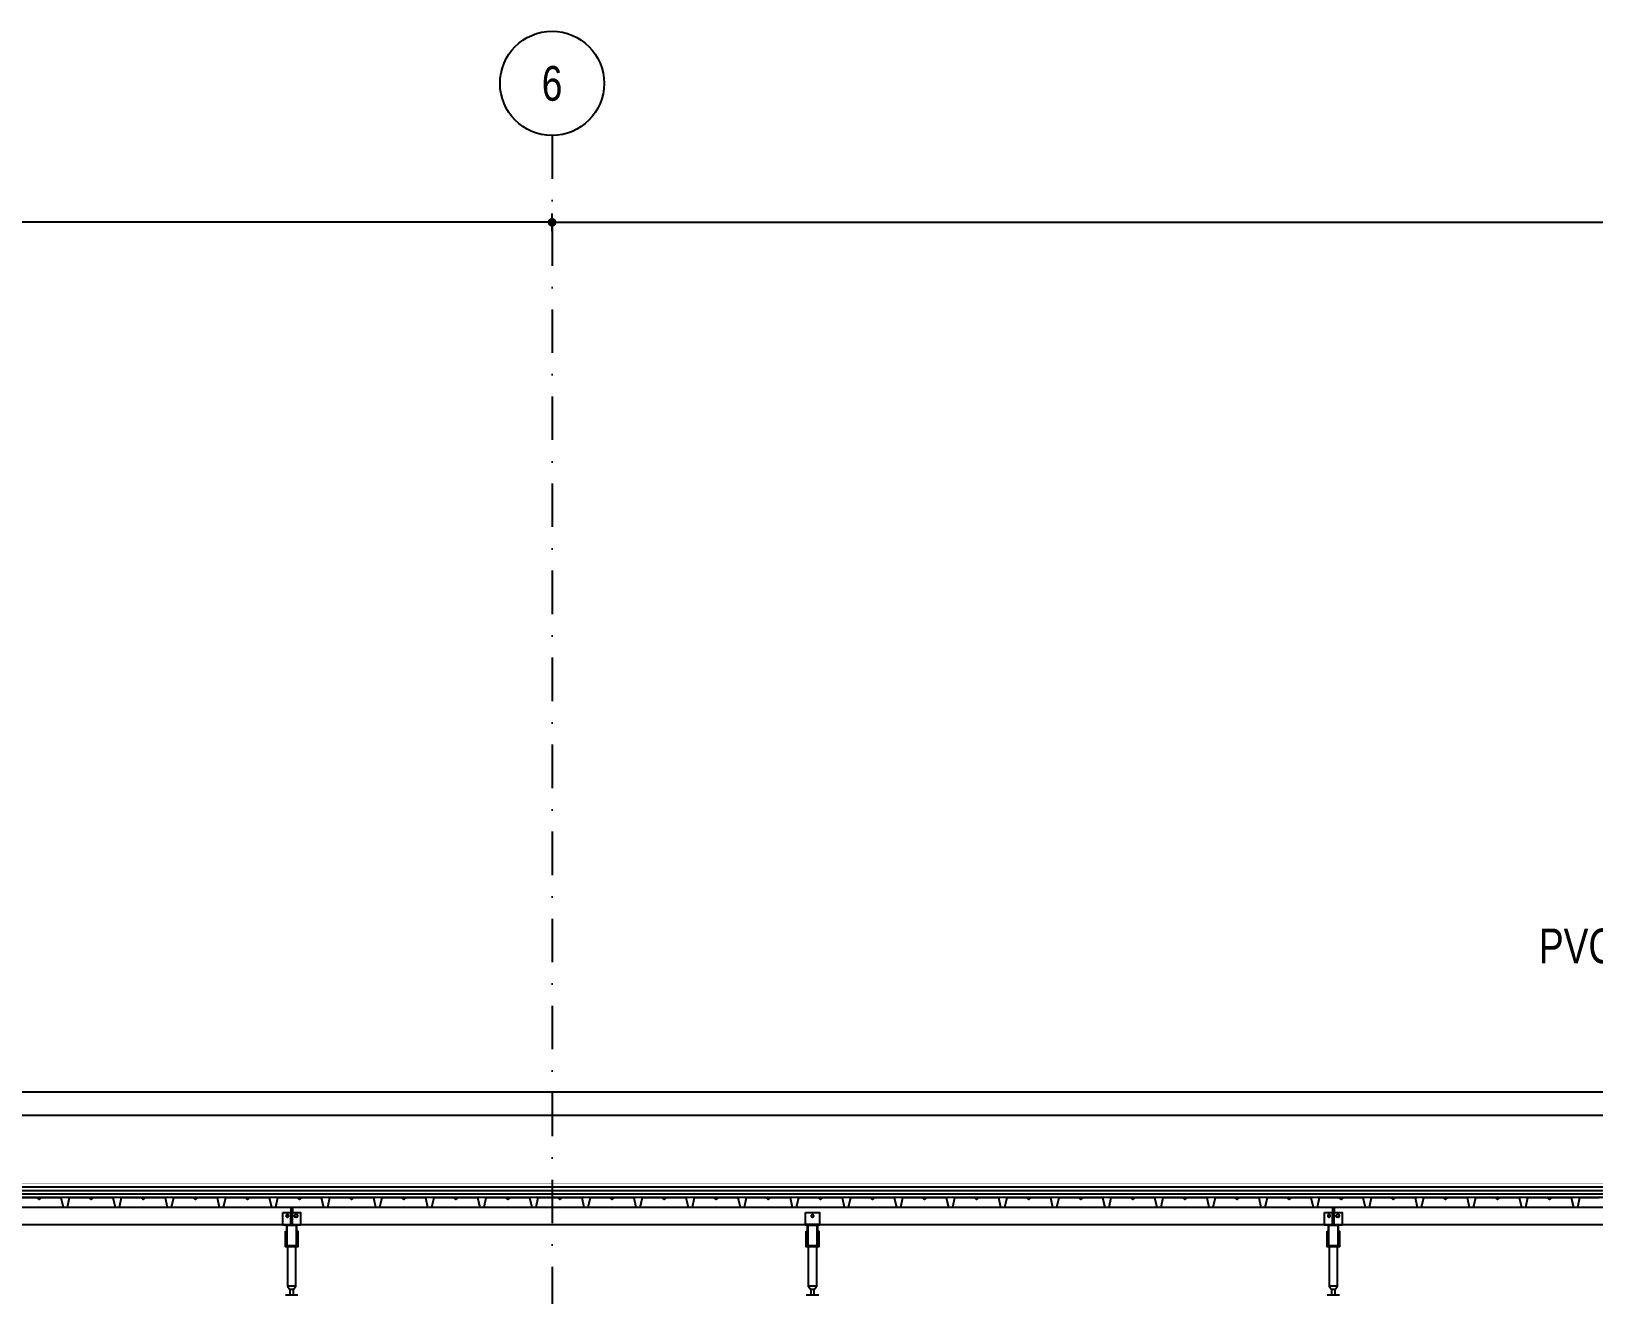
# Model space of a CAD drawing. Header units: centimetres. Extents: x 77182 to 116086, y 20619 to 33555.
# Drawn here: x 100965 to 101865, y 22731 to 23458 of the extents above; entities that cross this region are included whole.
import ezdxf
from ezdxf import colors
from ezdxf.entities.mleader import LeaderData, LeaderLine
from ezdxf.enums import TextEntityAlignment as Align
from ezdxf.math import Vec2, Vec3

# ---------------------------------------------------------------- set-up
doc = ezdxf.new("R2010")
doc.units = ezdxf.units.CM
doc.header["$LTSCALE"] = 100
doc.linetypes.add('DASHDOT2', pattern=[0.5, 0.25, -0.125, 0, -0.125])
doc.linetypes.add('HIDDEN', pattern=[9.525, 6.35, -3.175])
for name, color, linetype in [('A-ANNO-DIMS', 187, 'Continuous'), ('A-ANNO-GRID', 155, 'DASHDOT2'), ('A-ELEV-02', 253, 'Continuous'), ('A-ELEV-04', 250, 'Continuous'), ('A-WALL-INSL', 249, 'Continuous'), ('A-WALL-SNWPNL', 200, 'Continuous'), ('S-STEL', 3, 'Continuous')]:
    doc.layers.add(name, color=color, linetype=linetype)
doc.styles.add('Fields_100', font='act_simplex.shx', dxfattribs={"width": 0.8, "height": 20})
doc.linetypes.add('BATTING', pattern='A,0.00254,-2.54,[134,ltypeshp.shx,S=2.54,R=0,X=-2.54,Y=0],-5.08,[134,ltypeshp.shx,S=2.54,R=180,X=2.54,Y=0],-2.54', length=10.16254)
doc.dimstyles.new('FIELDS_100', dxfattribs={"dimscale": 0, "dimtxt": 20, "dimasz": 5, "dimexe": 5, "dimexo": 5, "dimgap": 5, "dimtad": 0, "dimdec": 0, "dimzin": 0, "dimdsep": 46, "dimtxsty": 'Fields_100', "dimblk": 'DOT', "dimcen": 0.09, "dimclrt": 50, "dimadec": 0, "dimazin": 0, "dimtfac": 1, "dimtdec": 0, "dimtix": 1, "dimtofl": 0, "dimtmove": 1, "dimatfit": 3, "dimfxl": 5, "dimfxlon": 1, "dimtolj": 1, "dimtzin": 0, "dimarcsym": 0})

# ---------------------------------------------------------------- blocks, each defined once
blk = doc.blocks.new('_Dot')
at = {"color": 0, "linetype": 'ByBlock', "lineweight": -2}
blk.add_line((-0.5, 0), (-1, 0), dxfattribs=at)
at = {"color": 0, "linetype": 'ByBlock', "const_width": 0.5}
blk.add_lwpolyline([(-0.25, 0, 1), (0.25, 0, 1)], format="xyb", close=True, dxfattribs=at)
blk = doc.blocks.new('*D15')
at = {"layer": 'A-ANNO-DIMS', "color": 0, "lineweight": -2, "transparency": 16777216}
for p, q in [((99464.7, 23343.48), (99464.7, 23353.48)), ((99469.7, 23348.48), (100333.03, 23348.48)), ((101259.7, 23348.48), (100396.36, 23348.48)), ((101264.7, 23343.48), (101264.7, 23353.48))]:
    blk.add_line(p, q, dxfattribs=at)
at = {"layer": 'DEFPOINTS', "color": 0, "transparency": 16777216}
for p in [(101264.7, 23348.48), (99464.7, 22503.48), (101264.7, 22503.48)]:
    blk.add_point(p, dxfattribs=at)
at = {"layer": 'A-ANNO-DIMS', "color": 0, "lineweight": -2, "transparency": 16777216, "xscale": 5, "yscale": 5, "zscale": 5, "rotation": 180}
blk.add_blockref('_Dot', (99464.7, 23348.48), dxfattribs=at)
at = {"layer": 'A-ANNO-DIMS', "color": 0, "lineweight": -2, "transparency": 16777216, "xscale": 5, "yscale": 5, "zscale": 5}
blk.add_blockref('_Dot', (101264.7, 23348.48), dxfattribs=at)
at = {"layer": 'A-ANNO-DIMS', "color": 50, "transparency": 16777216, "insert": (100364.7, 23348.48), "char_height": 20, "attachment_point": 5, "style": 'Fields_100'}
blk.add_mtext('\\A1;1800', dxfattribs=at)
blk = doc.blocks.new('*D16')
at = {"layer": 'A-ANNO-DIMS', "color": 0, "lineweight": -2, "transparency": 16777216}
for p, q in [((101264.7, 23343.48), (101264.7, 23353.48)), ((101269.7, 23348.48), (102083.03, 23348.48)), ((102959.7, 23348.48), (102146.36, 23348.48)), ((102964.7, 23343.48), (102964.7, 23353.48))]:
    blk.add_line(p, q, dxfattribs=at)
at = {"layer": 'DEFPOINTS', "color": 0, "transparency": 16777216}
for p in [(102964.7, 23348.48), (101264.7, 22503.48), (102964.7, 22503.48)]:
    blk.add_point(p, dxfattribs=at)
at = {"layer": 'A-ANNO-DIMS', "color": 0, "lineweight": -2, "transparency": 16777216, "xscale": 5, "yscale": 5, "zscale": 5, "rotation": 180}
blk.add_blockref('_Dot', (101264.7, 23348.48), dxfattribs=at)
at = {"layer": 'A-ANNO-DIMS', "color": 0, "lineweight": -2, "transparency": 16777216, "xscale": 5, "yscale": 5, "zscale": 5}
blk.add_blockref('_Dot', (102964.7, 23348.48), dxfattribs=at)
at = {"layer": 'A-ANNO-DIMS', "color": 50, "transparency": 16777216, "insert": (102114.7, 23348.48), "char_height": 20, "attachment_point": 5, "style": 'Fields_100'}
blk.add_mtext('\\A1;1700', dxfattribs=at)

msp = doc.modelspace()

# ---------------------------------------------------------------- linework, layer by layer
at = {"layer": 'A-ANNO-GRID'}
msp.add_lwpolyline([(101264.7, 23398.48), (101264.7, 21665.39)], dxfattribs=at)
at = {"layer": 'A-ANNO-GRID', "linetype": 'Continuous', "ltscale": 10}
msp.add_circle((101264.7, 23428.48), 30, dxfattribs=at)
at = {"layer": 'A-ELEV-02'}
for points in [[(94012.2, 22781.49), (103009.7, 22781.49)], [(101114.2, 22781.49), (101114.2, 22778.49)], [(101115.2, 22781.49), (101115.2, 22778.49)], [(101714.2, 22781.49), (101714.2, 22778.49)], [(101715.2, 22781.49), (101715.2, 22778.49)], [(94012.2, 22771.49), (103009.7, 22771.49)], [(101109.7, 22771.49), (101119.7, 22771.49)], [(101116.9, 22777.19), (101116.88, 22777.19), (101116.87, 22777.19), (101116.85, 22777.18), (101116.83, 22777.18), (101116.82, 22777.18), (101116.8, 22777.18), (101116.79, 22777.18), (101116.77, 22777.17), (101116.75, 22777.17), (101116.74, 22777.17), (101116.72, 22777.16), (101116.7, 22777.16), (101116.69, 22777.15), (101116.67, 22777.15), (101116.66, 22777.14), (101116.64, 22777.14), (101116.62, 22777.13), (101116.61, 22777.12), (101116.59, 22777.12), (101116.58, 22777.11), (101116.56, 22777.1), (101116.54, 22777.09), (101116.53, 22777.08), (101116.51, 22777.07), (101116.5, 22777.06), (101116.48, 22777.05), (101116.47, 22777.04), (101116.46, 22777.03), (101116.44, 22777.02), (101116.43, 22777.01), (101116.42, 22776.99), (101116.4, 22776.98), (101116.39, 22776.97), (101116.38, 22776.96), (101116.37, 22776.94), (101116.35, 22776.93), (101116.34, 22776.91), (101116.33, 22776.9), (101116.32, 22776.88), (101116.31, 22776.87), (101116.3, 22776.85), (101116.29, 22776.84), (101116.28, 22776.82), (101116.28, 22776.81), (101116.27, 22776.79), (101116.26, 22776.78), (101116.25, 22776.76), (101116.25, 22776.74), (101116.24, 22776.73), (101116.23, 22776.71), (101116.23, 22776.7), (101116.22, 22776.68), (101116.22, 22776.66), (101116.22, 22776.65), (101116.21, 22776.63), (101116.21, 22776.61), (101116.21, 22776.6), (101116.2, 22776.58), (101116.2, 22776.57), (101116.2, 22776.55), (101116.2, 22776.53), (101116.2, 22776.52), (101116.2, 22776.5), (101116.2, 22776.49), (101116.2, 22776.47), (101116.2, 22776.46), (101116.2, 22776.44), (101116.2, 22776.42), (101116.2, 22776.41), (101116.2, 22776.39), (101116.21, 22776.38), (101116.21, 22776.36), (101116.21, 22776.34), (101116.22, 22776.33), (101116.22, 22776.31), (101116.22, 22776.29), (101116.23, 22776.28), (101116.23, 22776.26), (101116.24, 22776.25), (101116.25, 22776.23), (101116.25, 22776.21), (101116.26, 22776.2), (101116.27, 22776.18), (101116.28, 22776.16), (101116.28, 22776.15), (101116.29, 22776.13), (101116.3, 22776.12), (101116.31, 22776.1), (101116.32, 22776.09), (101116.33, 22776.07), (101116.34, 22776.06), (101116.35, 22776.05), (101116.37, 22776.03), (101116.38, 22776.02), (101116.39, 22776), (101116.4, 22775.99), (101116.42, 22775.98), (101116.43, 22775.97), (101116.44, 22775.95), (101116.46, 22775.94), (101116.47, 22775.93), (101116.48, 22775.92), (101116.5, 22775.91), (101116.51, 22775.9), (101116.53, 22775.89), (101116.54, 22775.88), (101116.56, 22775.87), (101116.58, 22775.86), (101116.59, 22775.86), (101116.61, 22775.85), (101116.62, 22775.84), (101116.64, 22775.84), (101116.66, 22775.83), (101116.67, 22775.82), (101116.69, 22775.82), (101116.7, 22775.81), (101116.72, 22775.81), (101116.74, 22775.81), (101116.75, 22775.8), (101116.77, 22775.8), (101116.79, 22775.8), (101116.8, 22775.79), (101116.82, 22775.79), (101116.83, 22775.79), (101116.85, 22775.79), (101116.87, 22775.79), (101116.88, 22775.79), (101116.9, 22775.79)], [(101117.5, 22777.19), (101116.9, 22777.19)], [(101117.5, 22775.79), (101116.9, 22775.79)], [(101117.5, 22775.79), (101117.51, 22775.79), (101117.53, 22775.79), (101117.54, 22775.79), (101117.56, 22775.79), (101117.58, 22775.79), (101117.59, 22775.79), (101117.61, 22775.8), (101117.62, 22775.8), (101117.64, 22775.8), (101117.66, 22775.81), (101117.67, 22775.81), (101117.69, 22775.81), (101117.71, 22775.82), (101117.72, 22775.82), (101117.74, 22775.83), (101117.76, 22775.84), (101117.77, 22775.84), (101117.79, 22775.85), (101117.8, 22775.86), (101117.82, 22775.86), (101117.83, 22775.87), (101117.85, 22775.88), (101117.87, 22775.89), (101117.88, 22775.9), (101117.9, 22775.91), (101117.91, 22775.92), (101117.92, 22775.93), (101117.94, 22775.94), (101117.95, 22775.95), (101117.97, 22775.97), (101117.98, 22775.98), (101117.99, 22775.99), (101118.01, 22776), (101118.02, 22776.02), (101118.03, 22776.03), (101118.04, 22776.05), (101118.05, 22776.06), (101118.06, 22776.07), (101118.07, 22776.09), (101118.08, 22776.1), (101118.09, 22776.12), (101118.1, 22776.13), (101118.11, 22776.15), (101118.12, 22776.16), (101118.13, 22776.18), (101118.13, 22776.2), (101118.14, 22776.21), (101118.15, 22776.23), (101118.15, 22776.25), (101118.16, 22776.26), (101118.17, 22776.28), (101118.17, 22776.29), (101118.17, 22776.31), (101118.18, 22776.33), (101118.18, 22776.34), (101118.19, 22776.36), (101118.19, 22776.38), (101118.19, 22776.39), (101118.19, 22776.41), (101118.19, 22776.42), (101118.2, 22776.44), (101118.2, 22776.46), (101118.2, 22776.47), (101118.2, 22776.49), (101118.2, 22776.5), (101118.2, 22776.52), (101118.2, 22776.53), (101118.19, 22776.55), (101118.19, 22776.57), (101118.19, 22776.58), (101118.19, 22776.6), (101118.19, 22776.61), (101118.18, 22776.63), (101118.18, 22776.65), (101118.17, 22776.66), (101118.17, 22776.68), (101118.17, 22776.7), (101118.16, 22776.71), (101118.15, 22776.73), (101118.15, 22776.74), (101118.14, 22776.76), (101118.13, 22776.78), (101118.13, 22776.79), (101118.12, 22776.81), (101118.11, 22776.82), (101118.1, 22776.84), (101118.09, 22776.85), (101118.08, 22776.87), (101118.07, 22776.88), (101118.06, 22776.9), (101118.05, 22776.91), (101118.04, 22776.93), (101118.03, 22776.94), (101118.02, 22776.96), (101118.01, 22776.97), (101117.99, 22776.98), (101117.98, 22776.99), (101117.97, 22777.01), (101117.95, 22777.02), (101117.94, 22777.03), (101117.92, 22777.04), (101117.91, 22777.05), (101117.9, 22777.06), (101117.88, 22777.07), (101117.87, 22777.08), (101117.85, 22777.09), (101117.83, 22777.1), (101117.82, 22777.11), (101117.8, 22777.12), (101117.79, 22777.12), (101117.77, 22777.13), (101117.76, 22777.14), (101117.74, 22777.14), (101117.72, 22777.15), (101117.71, 22777.15), (101117.69, 22777.16), (101117.67, 22777.16), (101117.66, 22777.17), (101117.64, 22777.17), (101117.62, 22777.17), (101117.61, 22777.18), (101117.59, 22777.18), (101117.58, 22777.18), (101117.56, 22777.18), (101117.54, 22777.18), (101117.53, 22777.19), (101117.51, 22777.19), (101117.5, 22777.19)], [(101418.7, 22771.49), (101410.7, 22771.49)], [(101709.7, 22771.49), (101719.7, 22771.49)], [(101716.9, 22777.19), (101716.88, 22777.19), (101716.87, 22777.19), (101716.85, 22777.18), (101716.83, 22777.18), (101716.82, 22777.18), (101716.8, 22777.18), (101716.79, 22777.18), (101716.77, 22777.17), (101716.75, 22777.17), (101716.74, 22777.17), (101716.72, 22777.16), (101716.7, 22777.16), (101716.69, 22777.15), (101716.67, 22777.15), (101716.66, 22777.14), (101716.64, 22777.14), (101716.62, 22777.13), (101716.61, 22777.12), (101716.59, 22777.12), (101716.58, 22777.11), (101716.56, 22777.1), (101716.54, 22777.09), (101716.53, 22777.08), (101716.51, 22777.07), (101716.5, 22777.06), (101716.48, 22777.05), (101716.47, 22777.04), (101716.46, 22777.03), (101716.44, 22777.02), (101716.43, 22777.01), (101716.42, 22776.99), (101716.4, 22776.98), (101716.39, 22776.97), (101716.38, 22776.96), (101716.37, 22776.94), (101716.35, 22776.93), (101716.34, 22776.91), (101716.33, 22776.9), (101716.32, 22776.88), (101716.31, 22776.87), (101716.3, 22776.85), (101716.29, 22776.84), (101716.28, 22776.82), (101716.28, 22776.81), (101716.27, 22776.79), (101716.26, 22776.78), (101716.25, 22776.76), (101716.25, 22776.74), (101716.24, 22776.73), (101716.23, 22776.71), (101716.23, 22776.7), (101716.22, 22776.68), (101716.22, 22776.66), (101716.22, 22776.65), (101716.21, 22776.63), (101716.21, 22776.61), (101716.21, 22776.6), (101716.2, 22776.58), (101716.2, 22776.57), (101716.2, 22776.55), (101716.2, 22776.53), (101716.2, 22776.52), (101716.2, 22776.5), (101716.2, 22776.49), (101716.2, 22776.47), (101716.2, 22776.46), (101716.2, 22776.44), (101716.2, 22776.42), (101716.2, 22776.41), (101716.2, 22776.39), (101716.21, 22776.38), (101716.21, 22776.36), (101716.21, 22776.34), (101716.22, 22776.33), (101716.22, 22776.31), (101716.22, 22776.29), (101716.23, 22776.28), (101716.23, 22776.26), (101716.24, 22776.25), (101716.25, 22776.23), (101716.25, 22776.21), (101716.26, 22776.2), (101716.27, 22776.18), (101716.28, 22776.16), (101716.28, 22776.15), (101716.29, 22776.13), (101716.3, 22776.12), (101716.31, 22776.1), (101716.32, 22776.09), (101716.33, 22776.07), (101716.34, 22776.06), (101716.35, 22776.05), (101716.37, 22776.03), (101716.38, 22776.02), (101716.39, 22776), (101716.4, 22775.99), (101716.42, 22775.98), (101716.43, 22775.97), (101716.44, 22775.95), (101716.46, 22775.94), (101716.47, 22775.93), (101716.48, 22775.92), (101716.5, 22775.91), (101716.51, 22775.9), (101716.53, 22775.89), (101716.54, 22775.88), (101716.56, 22775.87), (101716.58, 22775.86), (101716.59, 22775.86), (101716.61, 22775.85), (101716.62, 22775.84), (101716.64, 22775.84), (101716.66, 22775.83), (101716.67, 22775.82), (101716.69, 22775.82), (101716.7, 22775.81), (101716.72, 22775.81), (101716.74, 22775.81), (101716.75, 22775.8), (101716.77, 22775.8), (101716.79, 22775.8), (101716.8, 22775.79), (101716.82, 22775.79), (101716.83, 22775.79), (101716.85, 22775.79), (101716.87, 22775.79), (101716.88, 22775.79), (101716.9, 22775.79)], [(101717.5, 22777.19), (101716.9, 22777.19)], [(101717.5, 22775.79), (101716.9, 22775.79)], [(101717.5, 22775.79), (101717.51, 22775.79), (101717.53, 22775.79), (101717.54, 22775.79), (101717.56, 22775.79), (101717.58, 22775.79), (101717.59, 22775.79), (101717.61, 22775.8), (101717.62, 22775.8), (101717.64, 22775.8), (101717.66, 22775.81), (101717.67, 22775.81), (101717.69, 22775.81), (101717.71, 22775.82), (101717.72, 22775.82), (101717.74, 22775.83), (101717.76, 22775.84), (101717.77, 22775.84), (101717.79, 22775.85), (101717.8, 22775.86), (101717.82, 22775.86), (101717.83, 22775.87), (101717.85, 22775.88), (101717.87, 22775.89), (101717.88, 22775.9), (101717.9, 22775.91), (101717.91, 22775.92), (101717.92, 22775.93), (101717.94, 22775.94), (101717.95, 22775.95), (101717.97, 22775.97), (101717.98, 22775.98), (101717.99, 22775.99), (101718.01, 22776), (101718.02, 22776.02), (101718.03, 22776.03), (101718.04, 22776.05), (101718.05, 22776.06), (101718.06, 22776.07), (101718.07, 22776.09), (101718.08, 22776.1), (101718.09, 22776.12), (101718.1, 22776.13), (101718.11, 22776.15), (101718.12, 22776.16), (101718.13, 22776.18), (101718.13, 22776.2), (101718.14, 22776.21), (101718.15, 22776.23), (101718.15, 22776.25), (101718.16, 22776.26), (101718.17, 22776.28), (101718.17, 22776.29), (101718.17, 22776.31), (101718.18, 22776.33), (101718.18, 22776.34), (101718.19, 22776.36), (101718.19, 22776.38), (101718.19, 22776.39), (101718.19, 22776.41), (101718.19, 22776.42), (101718.2, 22776.44), (101718.2, 22776.46), (101718.2, 22776.47), (101718.2, 22776.49), (101718.2, 22776.5), (101718.2, 22776.52), (101718.2, 22776.53), (101718.19, 22776.55), (101718.19, 22776.57), (101718.19, 22776.58), (101718.19, 22776.6), (101718.19, 22776.61), (101718.18, 22776.63), (101718.18, 22776.65), (101718.17, 22776.66), (101718.17, 22776.68), (101718.17, 22776.7), (101718.16, 22776.71), (101718.15, 22776.73), (101718.15, 22776.74), (101718.14, 22776.76), (101718.13, 22776.78), (101718.13, 22776.79), (101718.12, 22776.81), (101718.11, 22776.82), (101718.1, 22776.84), (101718.09, 22776.85), (101718.08, 22776.87), (101718.07, 22776.88), (101718.06, 22776.9), (101718.05, 22776.91), (101718.04, 22776.93), (101718.03, 22776.94), (101718.02, 22776.96), (101718.01, 22776.97), (101717.99, 22776.98), (101717.98, 22776.99), (101717.97, 22777.01), (101717.95, 22777.02), (101717.94, 22777.03), (101717.92, 22777.04), (101717.91, 22777.05), (101717.9, 22777.06), (101717.88, 22777.07), (101717.87, 22777.08), (101717.85, 22777.09), (101717.83, 22777.1), (101717.82, 22777.11), (101717.8, 22777.12), (101717.79, 22777.12), (101717.77, 22777.13), (101717.76, 22777.14), (101717.74, 22777.14), (101717.72, 22777.15), (101717.71, 22777.15), (101717.69, 22777.16), (101717.67, 22777.16), (101717.66, 22777.17), (101717.64, 22777.17), (101717.62, 22777.17), (101717.61, 22777.18), (101717.59, 22777.18), (101717.58, 22777.18), (101717.56, 22777.18), (101717.54, 22777.18), (101717.53, 22777.19), (101717.51, 22777.19), (101717.5, 22777.19)], [(101111.1, 22765.89), (101111.6, 22765.89)], [(101111.1, 22764.49), (101111.6, 22764.49)], [(101117.8, 22765.89), (101118.3, 22765.89)], [(101117.8, 22764.49), (101118.3, 22764.49)], [(101411.1, 22765.89), (101411.6, 22765.89)], [(101411.1, 22764.49), (101411.6, 22764.49)], [(101417.8, 22765.89), (101418.3, 22765.89)], [(101417.8, 22764.49), (101418.3, 22764.49)], [(101711.1, 22765.89), (101711.6, 22765.89)], [(101711.1, 22764.49), (101711.6, 22764.49)], [(101717.8, 22765.89), (101718.3, 22765.89)], [(101717.8, 22764.49), (101718.3, 22764.49)], [(101112.28, 22758.69), (101112.28, 22736.09), (101113.7, 22734.09), (101113.7, 22731.09)], [(101115.7, 22731.09), (101115.7, 22734.09), (101117.11, 22736.09), (101117.11, 22758.69)], [(101412.28, 22758.69), (101412.28, 22736.09), (101413.7, 22734.09), (101413.7, 22731.09)], [(101415.7, 22731.09), (101415.7, 22734.09), (101417.11, 22736.09), (101417.11, 22758.69)], [(101712.28, 22758.69), (101712.28, 22736.09), (101713.7, 22734.09), (101713.7, 22731.09)], [(101715.7, 22731.09), (101715.7, 22734.09), (101717.11, 22736.09), (101717.11, 22758.69)], [(101117.11, 22736.09), (101112.28, 22736.09)], [(101115.7, 22734.09), (101113.7, 22734.09)], [(101417.11, 22736.09), (101412.28, 22736.09)], [(101415.7, 22734.09), (101413.7, 22734.09)], [(101717.11, 22736.09), (101712.28, 22736.09)], [(101715.7, 22734.09), (101713.7, 22734.09)], [(101111.1, 22731.09), (101118.3, 22731.09)], [(101411.1, 22731.09), (101418.3, 22731.09)], [(101711.1, 22731.09), (101718.3, 22731.09)]]:
    msp.add_lwpolyline(points, dxfattribs=at)
for points in [[(101109.7, 22778.49), (101119.7, 22778.49), (101119.7, 22771.19), (101109.7, 22771.19)], [(101112.9, 22776.49), (101112.9, 22776.5), (101112.9, 22776.52), (101112.9, 22776.53), (101112.89, 22776.55), (101112.89, 22776.57), (101112.89, 22776.58), (101112.89, 22776.6), (101112.89, 22776.61), (101112.88, 22776.63), (101112.88, 22776.65), (101112.87, 22776.66), (101112.87, 22776.68), (101112.87, 22776.7), (101112.86, 22776.71), (101112.85, 22776.73), (101112.85, 22776.74), (101112.84, 22776.76), (101112.83, 22776.78), (101112.83, 22776.79), (101112.82, 22776.81), (101112.81, 22776.82), (101112.8, 22776.84), (101112.79, 22776.85), (101112.78, 22776.87), (101112.77, 22776.88), (101112.76, 22776.9), (101112.75, 22776.91), (101112.74, 22776.93), (101112.73, 22776.94), (101112.72, 22776.96), (101112.71, 22776.97), (101112.69, 22776.98), (101112.68, 22776.99), (101112.67, 22777.01), (101112.65, 22777.02), (101112.64, 22777.03), (101112.62, 22777.04), (101112.61, 22777.05), (101112.6, 22777.06), (101112.58, 22777.07), (101112.57, 22777.08), (101112.55, 22777.09), (101112.53, 22777.1), (101112.52, 22777.11), (101112.5, 22777.12), (101112.49, 22777.12), (101112.47, 22777.13), (101112.46, 22777.14), (101112.44, 22777.14), (101112.42, 22777.15), (101112.41, 22777.15), (101112.39, 22777.16), (101112.37, 22777.16), (101112.36, 22777.17), (101112.34, 22777.17), (101112.32, 22777.17), (101112.31, 22777.18), (101112.29, 22777.18), (101112.28, 22777.18), (101112.26, 22777.18), (101112.24, 22777.18), (101112.23, 22777.19), (101112.21, 22777.19), (101112.2, 22777.19), (101112.18, 22777.19), (101112.17, 22777.19), (101112.15, 22777.18), (101112.13, 22777.18), (101112.12, 22777.18), (101112.1, 22777.18), (101112.09, 22777.18), (101112.07, 22777.17), (101112.05, 22777.17), (101112.04, 22777.17), (101112.02, 22777.16), (101112, 22777.16), (101111.99, 22777.15), (101111.97, 22777.15), (101111.96, 22777.14), (101111.94, 22777.14), (101111.92, 22777.13), (101111.91, 22777.12), (101111.89, 22777.12), (101111.88, 22777.11), (101111.86, 22777.1), (101111.84, 22777.09), (101111.83, 22777.08), (101111.81, 22777.07), (101111.8, 22777.06), (101111.78, 22777.05), (101111.77, 22777.04), (101111.76, 22777.03), (101111.74, 22777.02), (101111.73, 22777.01), (101111.72, 22776.99), (101111.7, 22776.98), (101111.69, 22776.97), (101111.68, 22776.96), (101111.67, 22776.94), (101111.65, 22776.93), (101111.64, 22776.91), (101111.63, 22776.9), (101111.62, 22776.88), (101111.61, 22776.87), (101111.6, 22776.85), (101111.59, 22776.84), (101111.58, 22776.82), (101111.58, 22776.81), (101111.57, 22776.79), (101111.56, 22776.78), (101111.55, 22776.76), (101111.55, 22776.74), (101111.54, 22776.73), (101111.53, 22776.71), (101111.53, 22776.7), (101111.52, 22776.68), (101111.52, 22776.66), (101111.52, 22776.65), (101111.51, 22776.63), (101111.51, 22776.61), (101111.51, 22776.6), (101111.5, 22776.58), (101111.5, 22776.57), (101111.5, 22776.55), (101111.5, 22776.53), (101111.5, 22776.52), (101111.5, 22776.5), (101111.5, 22776.49), (101111.5, 22776.47), (101111.5, 22776.46), (101111.5, 22776.44), (101111.5, 22776.42), (101111.5, 22776.41), (101111.5, 22776.39), (101111.51, 22776.38), (101111.51, 22776.36), (101111.51, 22776.34), (101111.52, 22776.33), (101111.52, 22776.31), (101111.52, 22776.29), (101111.53, 22776.28), (101111.53, 22776.26), (101111.54, 22776.25), (101111.55, 22776.23), (101111.55, 22776.21), (101111.56, 22776.2), (101111.57, 22776.18), (101111.58, 22776.16), (101111.58, 22776.15), (101111.59, 22776.13), (101111.6, 22776.12), (101111.61, 22776.1), (101111.62, 22776.09), (101111.63, 22776.07), (101111.64, 22776.06), (101111.65, 22776.05), (101111.67, 22776.03), (101111.68, 22776.02), (101111.69, 22776), (101111.7, 22775.99), (101111.72, 22775.98), (101111.73, 22775.97), (101111.74, 22775.95), (101111.76, 22775.94), (101111.77, 22775.93), (101111.78, 22775.92), (101111.8, 22775.91), (101111.81, 22775.9), (101111.83, 22775.89), (101111.84, 22775.88), (101111.86, 22775.87), (101111.88, 22775.86), (101111.89, 22775.86), (101111.91, 22775.85), (101111.92, 22775.84), (101111.94, 22775.84), (101111.96, 22775.83), (101111.97, 22775.82), (101111.99, 22775.82), (101112, 22775.81), (101112.02, 22775.81), (101112.04, 22775.81), (101112.05, 22775.8), (101112.07, 22775.8), (101112.09, 22775.8), (101112.1, 22775.79), (101112.12, 22775.79), (101112.13, 22775.79), (101112.15, 22775.79), (101112.17, 22775.79), (101112.18, 22775.79), (101112.2, 22775.79), (101112.21, 22775.79), (101112.23, 22775.79), (101112.24, 22775.79), (101112.26, 22775.79), (101112.28, 22775.79), (101112.29, 22775.79), (101112.31, 22775.8), (101112.32, 22775.8), (101112.34, 22775.8), (101112.36, 22775.81), (101112.37, 22775.81), (101112.39, 22775.81), (101112.41, 22775.82), (101112.42, 22775.82), (101112.44, 22775.83), (101112.46, 22775.84), (101112.47, 22775.84), (101112.49, 22775.85), (101112.5, 22775.86), (101112.52, 22775.86), (101112.53, 22775.87), (101112.55, 22775.88), (101112.57, 22775.89), (101112.58, 22775.9), (101112.6, 22775.91), (101112.61, 22775.92), (101112.62, 22775.93), (101112.64, 22775.94), (101112.65, 22775.95), (101112.67, 22775.97), (101112.68, 22775.98), (101112.69, 22775.99), (101112.71, 22776), (101112.72, 22776.02), (101112.73, 22776.03), (101112.74, 22776.05), (101112.75, 22776.06), (101112.76, 22776.07), (101112.77, 22776.09), (101112.78, 22776.1), (101112.79, 22776.12), (101112.8, 22776.13), (101112.81, 22776.15), (101112.82, 22776.16), (101112.83, 22776.18), (101112.83, 22776.2), (101112.84, 22776.21), (101112.85, 22776.23), (101112.85, 22776.25), (101112.86, 22776.26), (101112.87, 22776.28), (101112.87, 22776.29), (101112.87, 22776.31), (101112.88, 22776.33), (101112.88, 22776.34), (101112.89, 22776.36), (101112.89, 22776.38), (101112.89, 22776.39), (101112.89, 22776.41), (101112.89, 22776.42), (101112.9, 22776.44), (101112.9, 22776.46), (101112.9, 22776.47)], [(101410.7, 22778.49), (101418.7, 22778.49), (101418.7, 22771.19), (101410.7, 22771.19)], [(101415.4, 22776.49), (101415.4, 22776.5), (101415.4, 22776.52), (101415.4, 22776.53), (101415.39, 22776.55), (101415.39, 22776.57), (101415.39, 22776.58), (101415.39, 22776.6), (101415.39, 22776.61), (101415.38, 22776.63), (101415.38, 22776.65), (101415.37, 22776.66), (101415.37, 22776.68), (101415.37, 22776.7), (101415.36, 22776.71), (101415.35, 22776.73), (101415.35, 22776.74), (101415.34, 22776.76), (101415.33, 22776.78), (101415.33, 22776.79), (101415.32, 22776.81), (101415.31, 22776.82), (101415.3, 22776.84), (101415.29, 22776.85), (101415.28, 22776.87), (101415.27, 22776.88), (101415.26, 22776.9), (101415.25, 22776.91), (101415.24, 22776.93), (101415.23, 22776.94), (101415.22, 22776.96), (101415.21, 22776.97), (101415.19, 22776.98), (101415.18, 22776.99), (101415.17, 22777.01), (101415.15, 22777.02), (101415.14, 22777.03), (101415.12, 22777.04), (101415.11, 22777.05), (101415.1, 22777.06), (101415.08, 22777.07), (101415.07, 22777.08), (101415.05, 22777.09), (101415.03, 22777.1), (101415.02, 22777.11), (101415, 22777.12), (101414.99, 22777.12), (101414.97, 22777.13), (101414.96, 22777.14), (101414.94, 22777.14), (101414.92, 22777.15), (101414.91, 22777.15), (101414.89, 22777.16), (101414.87, 22777.16), (101414.86, 22777.17), (101414.84, 22777.17), (101414.82, 22777.17), (101414.81, 22777.18), (101414.79, 22777.18), (101414.78, 22777.18), (101414.76, 22777.18), (101414.74, 22777.19), (101414.73, 22777.19), (101414.71, 22777.19), (101414.7, 22777.19), (101414.68, 22777.19), (101414.67, 22777.19), (101414.65, 22777.19), (101414.63, 22777.18), (101414.62, 22777.18), (101414.6, 22777.18), (101414.59, 22777.18), (101414.57, 22777.17), (101414.55, 22777.17), (101414.54, 22777.17), (101414.52, 22777.16), (101414.5, 22777.16), (101414.49, 22777.15), (101414.47, 22777.15), (101414.46, 22777.14), (101414.44, 22777.14), (101414.42, 22777.13), (101414.41, 22777.12), (101414.39, 22777.12), (101414.38, 22777.11), (101414.36, 22777.1), (101414.34, 22777.09), (101414.33, 22777.08), (101414.31, 22777.07), (101414.3, 22777.06), (101414.28, 22777.05), (101414.27, 22777.04), (101414.26, 22777.03), (101414.24, 22777.02), (101414.23, 22777.01), (101414.22, 22776.99), (101414.2, 22776.98), (101414.19, 22776.97), (101414.18, 22776.96), (101414.17, 22776.94), (101414.15, 22776.93), (101414.14, 22776.91), (101414.13, 22776.9), (101414.12, 22776.88), (101414.11, 22776.87), (101414.1, 22776.85), (101414.09, 22776.84), (101414.08, 22776.82), (101414.08, 22776.81), (101414.07, 22776.79), (101414.06, 22776.78), (101414.05, 22776.76), (101414.05, 22776.74), (101414.04, 22776.73), (101414.03, 22776.71), (101414.03, 22776.7), (101414.02, 22776.68), (101414.02, 22776.66), (101414.02, 22776.65), (101414.01, 22776.63), (101414.01, 22776.61), (101414.01, 22776.6), (101414, 22776.58), (101414, 22776.57), (101414, 22776.55), (101414, 22776.53), (101414, 22776.52), (101414, 22776.5), (101414, 22776.49), (101414, 22776.47), (101414, 22776.46), (101414, 22776.44), (101414, 22776.42), (101414, 22776.41), (101414, 22776.39), (101414.01, 22776.38), (101414.01, 22776.36), (101414.01, 22776.34), (101414.02, 22776.33), (101414.02, 22776.31), (101414.02, 22776.29), (101414.03, 22776.28), (101414.03, 22776.26), (101414.04, 22776.25), (101414.05, 22776.23), (101414.05, 22776.21), (101414.06, 22776.2), (101414.07, 22776.18), (101414.08, 22776.17), (101414.08, 22776.15), (101414.09, 22776.13), (101414.1, 22776.12), (101414.11, 22776.1), (101414.12, 22776.09), (101414.13, 22776.07), (101414.14, 22776.06), (101414.15, 22776.05), (101414.17, 22776.03), (101414.18, 22776.02), (101414.19, 22776), (101414.2, 22775.99), (101414.22, 22775.98), (101414.23, 22775.97), (101414.24, 22775.95), (101414.26, 22775.94), (101414.27, 22775.93), (101414.28, 22775.92), (101414.3, 22775.91), (101414.31, 22775.9), (101414.33, 22775.89), (101414.34, 22775.88), (101414.36, 22775.87), (101414.38, 22775.86), (101414.39, 22775.86), (101414.41, 22775.85), (101414.42, 22775.84), (101414.44, 22775.84), (101414.46, 22775.83), (101414.47, 22775.82), (101414.49, 22775.82), (101414.5, 22775.81), (101414.52, 22775.81), (101414.54, 22775.81), (101414.55, 22775.8), (101414.57, 22775.8), (101414.59, 22775.8), (101414.6, 22775.79), (101414.62, 22775.79), (101414.63, 22775.79), (101414.65, 22775.79), (101414.67, 22775.79), (101414.68, 22775.79), (101414.7, 22775.79), (101414.71, 22775.79), (101414.73, 22775.79), (101414.74, 22775.79), (101414.76, 22775.79), (101414.78, 22775.79), (101414.79, 22775.79), (101414.81, 22775.8), (101414.82, 22775.8), (101414.84, 22775.8), (101414.86, 22775.81), (101414.87, 22775.81), (101414.89, 22775.81), (101414.91, 22775.82), (101414.92, 22775.82), (101414.94, 22775.83), (101414.96, 22775.84), (101414.97, 22775.84), (101414.99, 22775.85), (101415, 22775.86), (101415.02, 22775.86), (101415.03, 22775.87), (101415.05, 22775.88), (101415.07, 22775.89), (101415.08, 22775.9), (101415.1, 22775.91), (101415.11, 22775.92), (101415.12, 22775.93), (101415.14, 22775.94), (101415.15, 22775.95), (101415.17, 22775.97), (101415.18, 22775.98), (101415.19, 22775.99), (101415.21, 22776), (101415.22, 22776.02), (101415.23, 22776.03), (101415.24, 22776.05), (101415.25, 22776.06), (101415.26, 22776.07), (101415.27, 22776.09), (101415.28, 22776.1), (101415.29, 22776.12), (101415.3, 22776.13), (101415.31, 22776.15), (101415.32, 22776.17), (101415.33, 22776.18), (101415.33, 22776.2), (101415.34, 22776.21), (101415.35, 22776.23), (101415.35, 22776.25), (101415.36, 22776.26), (101415.37, 22776.28), (101415.37, 22776.29), (101415.37, 22776.31), (101415.38, 22776.33), (101415.38, 22776.34), (101415.39, 22776.36), (101415.39, 22776.38), (101415.39, 22776.39), (101415.39, 22776.41), (101415.39, 22776.42), (101415.4, 22776.44), (101415.4, 22776.46), (101415.4, 22776.47)], [(101709.7, 22778.49), (101719.7, 22778.49), (101719.7, 22771.19), (101709.7, 22771.19)], [(101712.9, 22776.49), (101712.9, 22776.5), (101712.9, 22776.52), (101712.9, 22776.53), (101712.89, 22776.55), (101712.89, 22776.57), (101712.89, 22776.58), (101712.89, 22776.6), (101712.89, 22776.61), (101712.88, 22776.63), (101712.88, 22776.65), (101712.87, 22776.66), (101712.87, 22776.68), (101712.87, 22776.7), (101712.86, 22776.71), (101712.85, 22776.73), (101712.85, 22776.74), (101712.84, 22776.76), (101712.83, 22776.78), (101712.83, 22776.79), (101712.82, 22776.81), (101712.81, 22776.82), (101712.8, 22776.84), (101712.79, 22776.85), (101712.78, 22776.87), (101712.77, 22776.88), (101712.76, 22776.9), (101712.75, 22776.91), (101712.74, 22776.93), (101712.73, 22776.94), (101712.72, 22776.96), (101712.71, 22776.97), (101712.69, 22776.98), (101712.68, 22776.99), (101712.67, 22777.01), (101712.65, 22777.02), (101712.64, 22777.03), (101712.62, 22777.04), (101712.61, 22777.05), (101712.6, 22777.06), (101712.58, 22777.07), (101712.57, 22777.08), (101712.55, 22777.09), (101712.53, 22777.1), (101712.52, 22777.11), (101712.5, 22777.12), (101712.49, 22777.12), (101712.47, 22777.13), (101712.46, 22777.14), (101712.44, 22777.14), (101712.42, 22777.15), (101712.41, 22777.15), (101712.39, 22777.16), (101712.37, 22777.16), (101712.36, 22777.17), (101712.34, 22777.17), (101712.32, 22777.17), (101712.31, 22777.18), (101712.29, 22777.18), (101712.28, 22777.18), (101712.26, 22777.18), (101712.24, 22777.18), (101712.23, 22777.19), (101712.21, 22777.19), (101712.2, 22777.19), (101712.18, 22777.19), (101712.17, 22777.19), (101712.15, 22777.18), (101712.13, 22777.18), (101712.12, 22777.18), (101712.1, 22777.18), (101712.09, 22777.18), (101712.07, 22777.17), (101712.05, 22777.17), (101712.04, 22777.17), (101712.02, 22777.16), (101712, 22777.16), (101711.99, 22777.15), (101711.97, 22777.15), (101711.96, 22777.14), (101711.94, 22777.14), (101711.92, 22777.13), (101711.91, 22777.12), (101711.89, 22777.12), (101711.88, 22777.11), (101711.86, 22777.1), (101711.84, 22777.09), (101711.83, 22777.08), (101711.81, 22777.07), (101711.8, 22777.06), (101711.78, 22777.05), (101711.77, 22777.04), (101711.76, 22777.03), (101711.74, 22777.02), (101711.73, 22777.01), (101711.72, 22776.99), (101711.7, 22776.98), (101711.69, 22776.97), (101711.68, 22776.96), (101711.67, 22776.94), (101711.65, 22776.93), (101711.64, 22776.91), (101711.63, 22776.9), (101711.62, 22776.88), (101711.61, 22776.87), (101711.6, 22776.85), (101711.59, 22776.84), (101711.58, 22776.82), (101711.58, 22776.81), (101711.57, 22776.79), (101711.56, 22776.78), (101711.55, 22776.76), (101711.55, 22776.74), (101711.54, 22776.73), (101711.53, 22776.71), (101711.53, 22776.7), (101711.52, 22776.68), (101711.52, 22776.66), (101711.52, 22776.65), (101711.51, 22776.63), (101711.51, 22776.61), (101711.51, 22776.6), (101711.5, 22776.58), (101711.5, 22776.57), (101711.5, 22776.55), (101711.5, 22776.53), (101711.5, 22776.52), (101711.5, 22776.5), (101711.5, 22776.49), (101711.5, 22776.47), (101711.5, 22776.46), (101711.5, 22776.44), (101711.5, 22776.42), (101711.5, 22776.41), (101711.5, 22776.39), (101711.51, 22776.38), (101711.51, 22776.36), (101711.51, 22776.34), (101711.52, 22776.33), (101711.52, 22776.31), (101711.52, 22776.29), (101711.53, 22776.28), (101711.53, 22776.26), (101711.54, 22776.25), (101711.55, 22776.23), (101711.55, 22776.21), (101711.56, 22776.2), (101711.57, 22776.18), (101711.58, 22776.16), (101711.58, 22776.15), (101711.59, 22776.13), (101711.6, 22776.12), (101711.61, 22776.1), (101711.62, 22776.09), (101711.63, 22776.07), (101711.64, 22776.06), (101711.65, 22776.05), (101711.67, 22776.03), (101711.68, 22776.02), (101711.69, 22776), (101711.7, 22775.99), (101711.72, 22775.98), (101711.73, 22775.97), (101711.74, 22775.95), (101711.76, 22775.94), (101711.77, 22775.93), (101711.78, 22775.92), (101711.8, 22775.91), (101711.81, 22775.9), (101711.83, 22775.89), (101711.84, 22775.88), (101711.86, 22775.87), (101711.88, 22775.86), (101711.89, 22775.86), (101711.91, 22775.85), (101711.92, 22775.84), (101711.94, 22775.84), (101711.96, 22775.83), (101711.97, 22775.82), (101711.99, 22775.82), (101712, 22775.81), (101712.02, 22775.81), (101712.04, 22775.81), (101712.05, 22775.8), (101712.07, 22775.8), (101712.09, 22775.8), (101712.1, 22775.79), (101712.12, 22775.79), (101712.13, 22775.79), (101712.15, 22775.79), (101712.17, 22775.79), (101712.18, 22775.79), (101712.2, 22775.79), (101712.21, 22775.79), (101712.23, 22775.79), (101712.24, 22775.79), (101712.26, 22775.79), (101712.28, 22775.79), (101712.29, 22775.79), (101712.31, 22775.8), (101712.32, 22775.8), (101712.34, 22775.8), (101712.36, 22775.81), (101712.37, 22775.81), (101712.39, 22775.81), (101712.41, 22775.82), (101712.42, 22775.82), (101712.44, 22775.83), (101712.46, 22775.84), (101712.47, 22775.84), (101712.49, 22775.85), (101712.5, 22775.86), (101712.52, 22775.86), (101712.53, 22775.87), (101712.55, 22775.88), (101712.57, 22775.89), (101712.58, 22775.9), (101712.6, 22775.91), (101712.61, 22775.92), (101712.62, 22775.93), (101712.64, 22775.94), (101712.65, 22775.95), (101712.67, 22775.97), (101712.68, 22775.98), (101712.69, 22775.99), (101712.71, 22776), (101712.72, 22776.02), (101712.73, 22776.03), (101712.74, 22776.05), (101712.75, 22776.06), (101712.76, 22776.07), (101712.77, 22776.09), (101712.78, 22776.1), (101712.79, 22776.12), (101712.8, 22776.13), (101712.81, 22776.15), (101712.82, 22776.16), (101712.83, 22776.18), (101712.83, 22776.2), (101712.84, 22776.21), (101712.85, 22776.23), (101712.85, 22776.25), (101712.86, 22776.26), (101712.87, 22776.28), (101712.87, 22776.29), (101712.87, 22776.31), (101712.88, 22776.33), (101712.88, 22776.34), (101712.89, 22776.36), (101712.89, 22776.38), (101712.89, 22776.39), (101712.89, 22776.41), (101712.89, 22776.42), (101712.9, 22776.44), (101712.9, 22776.46), (101712.9, 22776.47)], [(101111.1, 22767.69), (101111.6, 22767.69), (101111.6, 22759.19), (101117.8, 22759.19), (101117.8, 22767.69), (101118.3, 22767.69), (101118.3, 22758.69), (101111.1, 22758.69)], [(101411.1, 22767.69), (101411.6, 22767.69), (101411.6, 22759.19), (101417.8, 22759.19), (101417.8, 22767.69), (101418.3, 22767.69), (101418.3, 22758.69), (101411.1, 22758.69)], [(101711.1, 22767.69), (101711.6, 22767.69), (101711.6, 22759.19), (101717.8, 22759.19), (101717.8, 22767.69), (101718.3, 22767.69), (101718.3, 22758.69), (101711.1, 22758.69)]]:
    msp.add_lwpolyline(points, close=True, dxfattribs=at)
at = {"layer": 'A-ELEV-02', "linetype": 'HIDDEN', "ltscale": 0.1}
for points in [[(101114.2, 22771.49), (101114.2, 22778.49)], [(101115.2, 22771.49), (101115.2, 22778.49)], [(101714.2, 22771.49), (101714.2, 22778.49)], [(101715.2, 22771.49), (101715.2, 22778.49)]]:
    msp.add_lwpolyline(points, dxfattribs=at)
at = {"layer": 'A-ELEV-04'}
for p, q in [((112125.24, 22847.63), (92209.45, 22847.63)), ((94028.29, 22834.5), (112086.65, 22834.5))]:
    msp.add_line(p, q, dxfattribs=at)
at = {"layer": 'A-WALL-INSL', "ltscale": 0.002, "const_width": 0.2}
msp.add_lwpolyline([(112094.7, 22794.99), (94022.2, 22794.99)], dxfattribs=at)
at = {"layer": 'A-WALL-INSL', "linetype": 'BATTING', "ltscale": 0.002}
for points in [[(112094.7, 22792.99), (94022.2, 22792.99)], [(112094.7, 22788.99), (94022.2, 22788.99)]]:
    msp.add_lwpolyline(points, dxfattribs=at)
at = {"layer": 'A-WALL-INSL', "ltscale": 0.002}
for points in [[(112094.7, 22790.99), (94022.2, 22790.99)], [(112094.7, 22786.99), (94022.2, 22786.99)]]:
    msp.add_lwpolyline(points, dxfattribs=at)
at = {"layer": 'A-WALL-SNWPNL', "ltscale": 100}
for points in [[(100956.74, 22786.99), (100967.74, 22786.99), (100969.24, 22785.99), (100970.74, 22786.99), (100981.74, 22786.99), (100982.99, 22781.49), (100985.49, 22781.49), (100986.74, 22786.99), (100997.74, 22786.99), (100999.24, 22785.99), (101000.74, 22786.99), (101011.74, 22786.99), (101012.99, 22781.49), (101015.49, 22781.49), (101016.74, 22786.99), (101027.74, 22786.99), (101029.24, 22785.99), (101030.74, 22786.99), (101041.74, 22786.99), (101042.99, 22781.49), (101045.49, 22781.49), (101045.93, 22783.44)], [(101042.54, 22783.44), (101042.99, 22781.49), (101045.49, 22781.49), (101046.74, 22786.99), (101057.74, 22786.99), (101059.24, 22785.99), (101060.74, 22786.99), (101071.74, 22786.99), (101072.99, 22781.49), (101075.49, 22781.49), (101076.74, 22786.99), (101087.74, 22786.99), (101089.24, 22785.99), (101090.74, 22786.99), (101101.74, 22786.99), (101102.99, 22781.49), (101105.49, 22781.49), (101106.74, 22786.99), (101117.74, 22786.99), (101119.24, 22785.99), (101120.74, 22786.99), (101131.74, 22786.99), (101132.99, 22781.49), (101135.49, 22781.49), (101135.93, 22783.44)], [(101132.54, 22783.44), (101132.99, 22781.49), (101135.49, 22781.49), (101136.74, 22786.99), (101147.74, 22786.99), (101149.24, 22785.99), (101150.74, 22786.99), (101161.74, 22786.99), (101162.99, 22781.49), (101165.49, 22781.49), (101166.74, 22786.99), (101177.74, 22786.99), (101179.24, 22785.99), (101180.74, 22786.99), (101191.74, 22786.99), (101192.99, 22781.49), (101195.49, 22781.49), (101196.74, 22786.99), (101207.74, 22786.99), (101209.24, 22785.99), (101210.74, 22786.99), (101221.74, 22786.99), (101222.99, 22781.49), (101225.49, 22781.49), (101225.93, 22783.44)], [(101222.54, 22783.44), (101222.99, 22781.49), (101225.49, 22781.49), (101226.74, 22786.99), (101237.74, 22786.99), (101239.24, 22785.99), (101240.74, 22786.99), (101251.74, 22786.99), (101252.99, 22781.49), (101255.49, 22781.49), (101256.74, 22786.99), (101267.74, 22786.99), (101269.24, 22785.99), (101270.74, 22786.99), (101281.74, 22786.99), (101282.99, 22781.49), (101285.49, 22781.49), (101286.74, 22786.99), (101297.74, 22786.99), (101299.24, 22785.99), (101300.74, 22786.99), (101311.74, 22786.99), (101312.99, 22781.49), (101315.49, 22781.49), (101315.93, 22783.44)], [(101312.54, 22783.44), (101312.99, 22781.49), (101315.49, 22781.49), (101316.74, 22786.99), (101327.74, 22786.99), (101329.24, 22785.99), (101330.74, 22786.99), (101341.74, 22786.99), (101342.99, 22781.49), (101345.49, 22781.49), (101346.74, 22786.99), (101357.74, 22786.99), (101359.24, 22785.99), (101360.74, 22786.99), (101371.74, 22786.99), (101372.99, 22781.49), (101375.49, 22781.49), (101376.74, 22786.99), (101387.74, 22786.99), (101389.24, 22785.99), (101390.74, 22786.99), (101401.74, 22786.99), (101402.99, 22781.49), (101405.49, 22781.49), (101405.93, 22783.44)], [(101402.54, 22783.44), (101402.99, 22781.49), (101405.49, 22781.49), (101406.74, 22786.99), (101417.74, 22786.99), (101419.24, 22785.99), (101420.74, 22786.99), (101431.74, 22786.99), (101432.99, 22781.49), (101435.49, 22781.49), (101436.74, 22786.99), (101447.74, 22786.99), (101449.24, 22785.99), (101450.74, 22786.99), (101461.74, 22786.99), (101462.99, 22781.49), (101465.49, 22781.49), (101466.74, 22786.99), (101477.74, 22786.99), (101479.24, 22785.99), (101480.74, 22786.99), (101491.74, 22786.99), (101492.99, 22781.49), (101495.49, 22781.49), (101495.93, 22783.44)], [(101492.54, 22783.44), (101492.99, 22781.49), (101495.49, 22781.49), (101496.74, 22786.99), (101507.74, 22786.99), (101509.24, 22785.99), (101510.74, 22786.99), (101521.74, 22786.99), (101522.99, 22781.49), (101525.49, 22781.49), (101526.74, 22786.99), (101537.74, 22786.99), (101539.24, 22785.99), (101540.74, 22786.99), (101551.74, 22786.99), (101552.99, 22781.49), (101555.49, 22781.49), (101556.74, 22786.99), (101567.74, 22786.99), (101569.24, 22785.99), (101570.74, 22786.99), (101581.74, 22786.99), (101582.99, 22781.49), (101585.49, 22781.49), (101585.93, 22783.44)], [(101582.54, 22783.44), (101582.99, 22781.49), (101585.49, 22781.49), (101586.74, 22786.99), (101597.74, 22786.99), (101599.24, 22785.99), (101600.74, 22786.99), (101611.74, 22786.99), (101612.99, 22781.49), (101615.49, 22781.49), (101616.74, 22786.99), (101627.74, 22786.99), (101629.24, 22785.99), (101630.74, 22786.99), (101641.74, 22786.99), (101642.99, 22781.49), (101645.49, 22781.49), (101646.74, 22786.99), (101657.74, 22786.99), (101659.24, 22785.99), (101660.74, 22786.99), (101671.74, 22786.99), (101672.99, 22781.49), (101675.49, 22781.49), (101675.93, 22783.44)], [(101672.54, 22783.44), (101672.99, 22781.49), (101675.49, 22781.49), (101676.74, 22786.99), (101687.74, 22786.99), (101689.24, 22785.99), (101690.74, 22786.99), (101701.74, 22786.99), (101702.99, 22781.49), (101705.49, 22781.49), (101706.74, 22786.99), (101717.74, 22786.99), (101719.24, 22785.99), (101720.74, 22786.99), (101731.74, 22786.99), (101732.99, 22781.49), (101735.49, 22781.49), (101736.74, 22786.99), (101747.74, 22786.99), (101749.24, 22785.99), (101750.74, 22786.99), (101761.74, 22786.99), (101762.99, 22781.49), (101765.49, 22781.49), (101765.93, 22783.44)], [(101762.54, 22783.44), (101762.99, 22781.49), (101765.49, 22781.49), (101766.74, 22786.99), (101777.74, 22786.99), (101779.24, 22785.99), (101780.74, 22786.99), (101791.74, 22786.99), (101792.99, 22781.49), (101795.49, 22781.49), (101796.74, 22786.99), (101807.74, 22786.99), (101809.24, 22785.99), (101810.74, 22786.99), (101821.74, 22786.99), (101822.99, 22781.49), (101825.49, 22781.49), (101826.74, 22786.99), (101837.74, 22786.99), (101839.24, 22785.99), (101840.74, 22786.99), (101851.74, 22786.99), (101852.99, 22781.49), (101855.49, 22781.49), (101855.93, 22783.44)], [(101852.54, 22783.44), (101852.99, 22781.49), (101855.49, 22781.49), (101856.74, 22786.99), (101867.74, 22786.99)]]:
    msp.add_lwpolyline(points, dxfattribs=at)
at = {"layer": 'S-STEL'}
for points in [[(101117.7, 22759.19), (101117.7, 22771.19), (101111.7, 22771.19), (101111.7, 22759.19)], [(101417.7, 22759.19), (101417.7, 22771.19), (101411.7, 22771.19), (101411.7, 22759.19)], [(101717.7, 22759.19), (101717.7, 22771.19), (101711.7, 22771.19), (101711.7, 22759.19)]]:
    msp.add_lwpolyline(points, dxfattribs=at)
for points in [[(101117.4, 22770.89), (101112, 22770.89), (101112, 22759.49), (101117.4, 22759.49)], [(101417.4, 22770.89), (101412, 22770.89), (101412, 22759.49), (101417.4, 22759.49)], [(101717.4, 22770.89), (101712, 22770.89), (101712, 22759.49), (101717.4, 22759.49)]]:
    msp.add_lwpolyline(points, close=True, dxfattribs=at)

# ---------------------------------------------------------------- texts
at = {"layer": 'A-ANNO-GRID', "color": 50, "style": 'Fields_100', "width": 0.8}
msp.add_text('6', height=20, rotation=359.92667, dxfattribs=at).set_placement((101264.7, 23428.48), align=Align.MIDDLE_CENTER)

# ---------------------------------------------------------------- dimensions: what is measured, and where the dimension line sits
at = {"layer": 'A-ANNO-DIMS'}
for base, p1, p2, picture, middle in [((101264.7, 23348.48), (99464.7, 22503.48), (101264.7, 22503.48), '*D15', (100364.7, 23348.48)), ((102964.7, 23348.48), (101264.7, 22503.48), (102964.7, 22503.48), '*D16', (102114.7, 23348.48))]:
    dim = msp.add_linear_dim(base=base, p1=p1, p2=p2, dimstyle='FIELDS_100', override={"dimscale": 1}, dxfattribs=at)
    dim.commit()
    dim.dimension.update_dxf_attribs({"geometry": picture, "text_midpoint": middle})

# ---------------------------------------------------------------- leaders
ml = msp.add_multileader_mtext('Standard', dxfattribs=at)
ml.set_content('PVC MEMBRAN + PIR SANDWICH ÇATI PANELİ 8cm', color=50, style='Fields_100')
ml.set_leader_properties(color=256)
ml.set_arrow_properties(name='DOT')
ml.build(insert=Vec2(0, 0))
ml.multileader.update_dxf_attribs({"dogleg_length": 10, "arrow_head_size": 6})
ctx = ml.context
ctx.base_point, ctx.char_height, ctx.arrow_head_size, ctx.landing_gap_size, ctx.plane_origin = Vec3(101729.83, 22930.01), 20, 6, 10, Vec3(102832.59, 22885.27)
ctx.text_align_type = 2
notes = []
notes.append((ctx, [(0, (1, 1, 0), (102377.96, 22930.01), (-1, 0), 10, [(0, [(102377.96, 22783.54)], 0, [])])]))
ctx.mtext.insert, ctx.mtext.alignment, ctx.mtext.flow_direction = Vec3(102357.96, 22941.91), 3, 5
for ctx, leaders in notes:
    for number, flags, end, landing, length, lines in leaders:
        leader = LeaderData()
        leader.index, (leader.has_last_leader_line, leader.has_dogleg_vector, leader.attachment_direction) = number, flags
        leader.last_leader_point, leader.dogleg_vector, leader.dogleg_length = Vec3(end), Vec3(landing), length
        for number, points, colour, breaks in lines:
            line = LeaderLine()
            line.index, line.vertices, line.color, line.breaks = number, Vec3.list(points), colors.encode_raw_color(colour), breaks
            leader.lines.append(line)
        ctx.leaders.append(leader)

doc.saveas('drawing.dxf')
